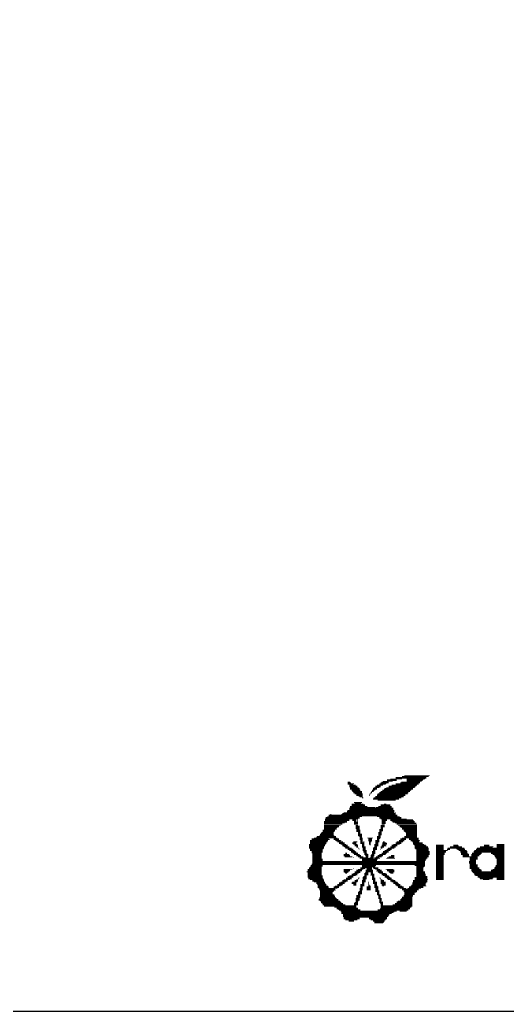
# Model space of a CAD drawing. Extents: x 24 to 162, y 5 to 143.
# Drawn here: x 92.66 to 109.46, y 4.79 to 38.97 of the extents above; entities that cross this region are included whole.
import ezdxf

# ---------------------------------------------------------------- set-up
doc = ezdxf.new("R2010")
doc.units = 0
doc.layers.add('BG_OUTLINE', color=7, linetype='CONTINUOUS')
doc.layers.add('BG_SILKSCREEN_TOP', color=7, linetype='CONTINUOUS')

msp = doc.modelspace()

# ---------------------------------------------------------------- linework, layer by layer
at = {"layer": 'BG_OUTLINE'}
msp.add_lwpolyline([(89.27973, 4.786376), (137.279634, 4.786376, 0.414205), (140.779246, 8.286242), (140.779246, 41.286176, 0.414226), (137.279634, 44.786296), (89.27973, 44.786296, 0.414268), (85.779356, 41.286176), (85.779356, 8.286242, 0.414248)], format="xyb", close=True, dxfattribs=at)
at = {"layer": 'BG_SILKSCREEN_TOP', "const_width": 0.027178}
for points in [[(103.96093, 12.687046), (104.042464, 12.687046)], [(103.96093, 12.659614), (104.069388, 12.659614)], [(105.100882, 12.659614), (105.372408, 12.659614)], [(105.12806, 12.687046), (105.372408, 12.687046)], [(105.182416, 12.71397), (105.50779, 12.71397)], [(105.318052, 12.768326), (105.64368, 12.768326)], [(105.318052, 12.741402), (105.64368, 12.741402)], [(105.42651, 12.795758), (105.833672, 12.795758)], [(105.616502, 12.849606), (106.67492, 12.849606)], [(105.616502, 12.822682), (106.67492, 12.822682)], [(105.779316, 12.659614), (106.45775, 12.659614)], [(105.806494, 12.687046), (106.45775, 12.687046)], [(105.833672, 12.877038), (106.7562, 12.877038)], [(105.914952, 12.903962), (106.783632, 12.903962)], [(105.996486, 12.795758), (106.620818, 12.795758)], [(105.996486, 12.768326), (106.566462, 12.768326)], [(105.996486, 12.741402), (106.539284, 12.741402)], [(105.996486, 12.71397), (106.512106, 12.71397)], [(103.96093, 12.63269), (104.1781, 12.63269)], [(103.96093, 12.605766), (104.150922, 12.605766)], [(104.015032, 12.578334), (104.232456, 12.578334)], [(104.015032, 12.55141), (104.286558, 12.55141)], [(104.015032, 12.523978), (104.286558, 12.523978)], [(104.042464, 12.497054), (104.340914, 12.497054)], [(104.042464, 12.469622), (104.368092, 12.469622)], [(104.042464, 12.442698), (104.368092, 12.442698)], [(104.096566, 12.41552), (104.395016, 12.41552)], [(104.096566, 12.388342), (104.395016, 12.388342)], [(104.123744, 12.361418), (104.449372, 12.361418)], [(104.150922, 12.333986), (104.449372, 12.333986)], [(104.150922, 12.307062), (104.449372, 12.307062)], [(104.748076, 12.333986), (104.802432, 12.333986)], [(104.748076, 12.307062), (104.802432, 12.307062)], [(104.775, 12.361418), (104.856534, 12.361418)], [(104.802432, 12.41552), (104.91089, 12.41552)], [(104.802432, 12.388342), (104.883712, 12.388342)], [(104.829356, 12.469622), (104.964992, 12.469622)], [(104.829356, 12.442698), (104.964992, 12.442698)], [(104.856534, 12.497054), (105.046526, 12.497054)], [(104.91089, 12.55141), (105.100882, 12.55141)], [(104.91089, 12.523978), (105.100882, 12.523978)], [(104.964992, 12.578334), (105.182416, 12.578334)], [(105.046526, 12.63269), (105.290874, 12.63269)], [(105.046526, 12.605766), (105.263696, 12.605766)], [(105.046526, 12.333986), (106.050842, 12.333986)], [(105.046526, 12.307062), (106.050842, 12.307062)], [(105.100882, 12.361418), (106.104944, 12.361418)], [(105.154984, 12.41552), (106.1593, 12.41552)], [(105.154984, 12.388342), (106.132122, 12.388342)], [(105.20934, 12.442698), (106.213656, 12.442698)], [(105.236518, 12.469622), (106.213656, 12.469622)], [(105.290874, 12.497054), (106.267758, 12.497054)], [(105.372408, 12.55141), (106.322114, 12.55141)], [(105.372408, 12.523978), (106.294936, 12.523978)], [(105.480866, 12.578334), (106.349292, 12.578334)], [(105.616502, 12.63269), (106.403648, 12.63269)], [(105.616502, 12.605766), (106.403648, 12.605766)], [(104.1781, 11.98118), (104.449372, 11.98118)], [(104.205024, 12.27963), (104.47655, 12.27963)], [(104.205024, 11.954256), (104.422448, 11.954256)], [(104.25938, 12.252706), (104.47655, 12.252706)], [(104.25938, 12.225528), (104.47655, 12.225528)], [(104.340914, 12.19835), (104.47655, 12.19835)], [(104.368092, 12.171426), (104.47655, 12.171426)], [(104.449372, 12.144248), (104.503728, 12.144248)], [(104.69372, 12.252706), (104.720898, 12.252706)], [(104.69372, 12.225528), (104.720898, 12.225528)], [(104.720898, 12.27963), (104.748076, 12.27963)], [(104.829356, 12.11707), (105.72496, 12.11707)], [(104.829356, 12.089638), (105.72496, 12.089638)], [(104.856534, 12.144248), (105.806494, 12.144248)], [(104.91089, 12.19835), (105.887774, 12.19835)], [(104.91089, 12.171426), (105.887774, 12.171426)], [(104.964992, 12.252706), (105.942384, 12.252706)], [(104.964992, 12.225528), (105.942384, 12.225528)], [(104.992424, 12.27963), (106.023664, 12.27963)], [(104.992424, 12.062968), (105.616502, 12.062968)], [(103.82504, 11.628628), (105.5624, 11.628628)], [(103.933752, 11.682984), (105.5624, 11.682984)], [(103.933752, 11.655552), (105.5624, 11.655552)], [(103.96093, 11.709908), (105.5624, 11.709908)], [(104.015032, 11.791188), (105.534968, 11.791188)], [(104.015032, 11.764264), (105.534968, 11.764264)], [(104.015032, 11.737086), (105.534968, 11.737086)], [(104.042464, 11.845544), (104.639364, 11.845544)], [(104.042464, 11.818366), (104.91089, 11.818366)], [(104.096566, 11.927078), (104.503728, 11.927078)], [(104.096566, 11.899646), (104.558084, 11.899646)], [(104.096566, 11.872976), (104.558084, 11.872976)], [(104.938068, 11.818366), (105.480866, 11.818366)], [(105.019348, 11.845544), (105.480866, 11.845544)], [(105.100882, 11.899646), (105.42651, 11.899646)], [(105.100882, 11.872976), (105.42651, 11.872976)], [(105.20934, 11.927078), (105.290874, 11.927078)], [(105.589324, 11.628628), (105.616502, 11.628628)], [(103.146606, 11.329924), (103.933752, 11.329924)], [(103.146606, 11.303), (103.933752, 11.303)], [(103.146606, 11.275568), (103.852472, 11.275568)], [(103.173784, 11.411204), (104.313736, 11.411204)], [(103.173784, 11.38428), (104.015032, 11.38428)], [(103.173784, 11.356848), (104.015032, 11.356848)], [(103.200962, 11.46556), (104.368092, 11.46556)], [(103.200962, 11.438636), (104.368092, 11.438636)], [(103.255318, 11.492992), (104.449372, 11.492992)], [(103.309674, 11.54684), (105.670858, 11.54684)], [(103.309674, 11.519916), (105.670858, 11.519916)], [(103.363776, 11.574272), (103.390954, 11.574272)], [(103.74376, 11.574272), (105.616502, 11.574272)], [(103.770938, 11.601196), (105.616502, 11.601196)], [(104.123744, 11.38428), (104.25938, 11.38428)], [(104.123744, 11.356848), (104.25938, 11.356848)], [(104.1781, 11.329924), (104.25938, 11.329924)], [(104.1781, 11.303), (104.313736, 11.303)], [(104.1781, 11.275568), (104.313736, 11.275568)], [(104.286558, 11.38428), (104.313736, 11.38428)], [(104.286558, 11.356848), (104.313736, 11.356848)], [(104.286558, 11.329924), (104.313736, 11.329924)], [(104.964992, 11.492992), (105.752392, 11.492992)], [(105.046526, 11.46556), (105.806494, 11.46556)], [(105.046526, 11.438636), (105.806494, 11.438636)], [(105.100882, 11.411204), (105.996486, 11.411204)], [(105.12806, 11.38428), (105.318052, 11.38428)], [(105.12806, 11.356848), (105.318052, 11.356848)], [(105.12806, 11.329924), (105.263696, 11.329924)], [(105.12806, 11.303), (105.263696, 11.303)], [(105.12806, 11.275568), (105.263696, 11.275568)], [(105.42651, 11.38428), (106.213656, 11.38428)], [(105.42651, 11.356848), (106.240834, 11.356848)], [(105.480866, 11.329924), (106.267758, 11.329924)], [(105.50779, 11.303), (106.267758, 11.303)], [(105.589324, 11.275568), (106.322114, 11.275568)], [(103.065326, 10.94994), (103.472488, 10.94994)], [(103.092504, 11.03122), (103.52659, 11.03122)], [(103.092504, 11.004296), (103.52659, 11.004296)], [(103.092504, 10.976864), (103.499666, 10.976864)], [(103.146606, 11.248644), (103.770938, 11.248644)], [(103.146606, 11.221212), (103.770938, 11.221212)], [(103.146606, 11.194288), (103.716582, 11.194288)], [(103.146606, 11.166856), (103.66248, 11.166856)], [(103.146606, 11.139932), (103.66248, 11.139932)], [(103.146606, 11.112754), (103.608124, 11.112754)], [(103.146606, 11.085576), (103.580946, 11.085576)], [(103.146606, 11.058652), (103.580946, 11.058652)], [(104.1781, 11.248644), (104.313736, 11.248644)], [(104.1781, 11.221212), (104.313736, 11.221212)], [(104.232456, 11.194288), (104.313736, 11.194288)], [(104.232456, 11.166856), (104.368092, 11.166856)], [(104.232456, 11.139932), (104.368092, 11.139932)], [(104.232456, 11.112754), (104.368092, 11.112754)], [(104.232456, 11.085576), (104.368092, 11.085576)], [(104.25938, 11.058652), (104.368092, 11.058652)], [(104.25938, 11.03122), (104.395016, 11.03122)], [(104.25938, 11.004296), (104.395016, 11.004296)], [(104.25938, 10.976864), (104.395016, 10.976864)], [(104.313736, 10.94994), (104.395016, 10.94994)], [(105.019348, 10.94994), (105.12806, 10.94994)], [(105.046526, 11.058652), (105.182416, 11.058652)], [(105.046526, 11.03122), (105.182416, 11.03122)], [(105.046526, 11.004296), (105.182416, 11.004296)], [(105.046526, 10.976864), (105.12806, 10.976864)], [(105.100882, 11.194288), (105.236518, 11.194288)], [(105.100882, 11.166856), (105.236518, 11.166856)], [(105.100882, 11.139932), (105.236518, 11.139932)], [(105.100882, 11.112754), (105.182416, 11.112754)], [(105.100882, 11.085576), (105.182416, 11.085576)], [(105.12806, 11.248644), (105.263696, 11.248644)], [(105.12806, 11.221212), (105.236518, 11.221212)], [(105.64368, 11.248644), (106.322114, 11.248644)], [(105.64368, 11.221212), (106.349292, 11.221212)], [(105.697782, 11.194288), (106.349292, 11.194288)], [(105.752392, 11.166856), (106.349292, 11.166856)], [(105.752392, 11.139932), (106.349292, 11.139932)], [(105.806494, 11.112754), (106.349292, 11.112754)], [(105.833672, 11.085576), (106.349292, 11.085576)], [(105.833672, 11.058652), (106.349292, 11.058652)], [(105.887774, 11.03122), (106.349292, 11.03122)], [(105.887774, 11.004296), (106.349292, 11.004296)], [(105.914952, 10.976864), (106.349292, 10.976864)], [(105.942384, 10.94994), (106.349292, 10.94994)], [(102.658164, 10.678414), (103.282496, 10.678414)], [(102.658164, 10.65149), (103.282496, 10.65149)], [(102.658164, 10.624312), (103.255318, 10.624312)], [(102.658164, 10.59688), (103.22814, 10.59688)], [(102.71252, 10.73277), (103.309674, 10.73277)], [(102.71252, 10.705592), (103.336598, 10.705592)], [(102.7938, 10.760202), (103.608124, 10.760202)], [(102.875334, 10.786872), (103.553768, 10.786872)], [(102.902512, 10.814304), (103.553768, 10.814304)], [(102.983792, 10.841482), (103.499666, 10.841482)], [(103.01097, 10.895584), (103.472488, 10.895584)], [(103.01097, 10.868406), (103.472488, 10.868406)], [(103.038148, 10.922762), (103.472488, 10.922762)], [(103.472488, 10.73277), (103.66248, 10.73277)], [(103.472488, 10.705592), (103.66248, 10.705592)], [(103.52659, 10.678414), (103.74376, 10.678414)], [(103.553768, 10.65149), (103.716582, 10.65149)], [(103.608124, 10.624312), (103.798116, 10.624312)], [(103.66248, 10.59688), (103.852472, 10.59688)], [(104.123744, 10.59688), (104.25938, 10.59688)], [(104.150922, 10.624312), (104.286558, 10.624312)], [(104.313736, 10.922762), (104.395016, 10.922762)], [(104.313736, 10.895584), (104.449372, 10.895584)], [(104.313736, 10.868406), (104.449372, 10.868406)], [(104.313736, 10.841482), (104.449372, 10.841482)], [(104.340914, 10.814304), (104.449372, 10.814304)], [(104.368092, 10.786872), (104.449372, 10.786872)], [(104.368092, 10.760202), (104.47655, 10.760202)], [(104.368092, 10.73277), (104.47655, 10.73277)], [(104.368092, 10.705592), (104.47655, 10.705592)], [(104.395016, 10.678414), (104.47655, 10.678414)], [(104.395016, 10.65149), (104.47655, 10.65149)], [(104.395016, 10.624312), (104.47655, 10.624312)], [(104.395016, 10.59688), (104.530906, 10.59688)], [(104.503728, 10.624312), (104.530906, 10.624312)], [(104.639364, 10.760202), (104.829356, 10.760202)], [(104.666542, 10.73277), (104.802432, 10.73277)], [(104.666542, 10.705592), (104.802432, 10.705592)], [(104.666542, 10.678414), (104.802432, 10.678414)], [(104.666542, 10.65149), (104.802432, 10.65149)], [(104.69372, 10.624312), (104.775, 10.624312)], [(104.69372, 10.59688), (104.748076, 10.59688)], [(104.91089, 10.678414), (105.046526, 10.678414)], [(104.91089, 10.65149), (105.046526, 10.65149)], [(104.91089, 10.624312), (105.046526, 10.624312)], [(104.91089, 10.59688), (105.019348, 10.59688)], [(104.964992, 10.814304), (105.100882, 10.814304)], [(104.964992, 10.786872), (105.100882, 10.786872)], [(104.964992, 10.760202), (105.100882, 10.760202)], [(104.964992, 10.73277), (105.073704, 10.73277)], [(104.964992, 10.705592), (105.046526, 10.705592)], [(105.019348, 10.922762), (105.12806, 10.922762)], [(105.019348, 10.895584), (105.12806, 10.895584)], [(105.019348, 10.868406), (105.12806, 10.868406)], [(105.019348, 10.841482), (105.100882, 10.841482)], [(105.154984, 10.59688), (105.290874, 10.59688)], [(105.182416, 10.624312), (105.236518, 10.624312)], [(105.616502, 10.59688), (105.806494, 10.59688)], [(105.64368, 10.624312), (105.86085, 10.624312)], [(105.72496, 10.678414), (105.914952, 10.678414)], [(105.72496, 10.65149), (105.914952, 10.65149)], [(105.779316, 10.73277), (105.969308, 10.73277)], [(105.779316, 10.705592), (105.969308, 10.705592)], [(105.833672, 10.760202), (106.403648, 10.760202)], [(105.914952, 10.814304), (106.349292, 10.814304)], [(105.914952, 10.786872), (106.349292, 10.786872)], [(105.969308, 10.922762), (106.349292, 10.922762)], [(105.969308, 10.895584), (106.349292, 10.895584)], [(105.969308, 10.868406), (106.349292, 10.868406)], [(105.969308, 10.841482), (106.349292, 10.841482)], [(106.077766, 10.73277), (106.403648, 10.73277)], [(106.077766, 10.705592), (106.403648, 10.705592)], [(106.132122, 10.678414), (106.45775, 10.678414)], [(106.132122, 10.65149), (106.430826, 10.65149)], [(106.186478, 10.624312), (106.430826, 10.624312)], [(106.213656, 10.59688), (106.539284, 10.59688)], [(102.63124, 10.542778), (103.200962, 10.542778)], [(102.63124, 10.5156), (103.173784, 10.5156)], [(102.63124, 10.488422), (103.173784, 10.488422)], [(102.63124, 10.461498), (103.146606, 10.461498)], [(102.63124, 10.43432), (103.146606, 10.43432)], [(102.63124, 10.407142), (103.146606, 10.407142)], [(102.658164, 10.57021), (103.22814, 10.57021)], [(102.658164, 10.380218), (103.119682, 10.380218)], [(102.658164, 10.352786), (103.092504, 10.352786)], [(102.658164, 10.325862), (103.092504, 10.325862)], [(102.71252, 10.29843), (103.092504, 10.29843)], [(102.71252, 10.271506), (103.092504, 10.271506)], [(102.71252, 10.244328), (103.065326, 10.244328)], [(103.66248, 10.57021), (103.852472, 10.57021)], [(103.716582, 10.542778), (103.906574, 10.542778)], [(103.770938, 10.5156), (103.96093, 10.5156)], [(103.770938, 10.488422), (103.96093, 10.488422)], [(103.82504, 10.461498), (104.015032, 10.461498)], [(103.852472, 10.43432), (104.015032, 10.43432)], [(103.87965, 10.407142), (104.096566, 10.407142)], [(103.87965, 10.244328), (103.933752, 10.244328)], [(103.96093, 10.380218), (104.150922, 10.380218)], [(103.96093, 10.352786), (104.150922, 10.352786)], [(104.015032, 10.325862), (104.205024, 10.325862)], [(104.069388, 10.29843), (104.232456, 10.29843)], [(104.069388, 10.271506), (104.25938, 10.271506)], [(104.123744, 10.57021), (104.25938, 10.57021)], [(104.123744, 10.244328), (104.313736, 10.244328)], [(104.150922, 10.542778), (104.286558, 10.542778)], [(104.205024, 10.5156), (104.313736, 10.5156)], [(104.205024, 10.488422), (104.313736, 10.488422)], [(104.25938, 10.461498), (104.313736, 10.461498)], [(104.25938, 10.43432), (104.313736, 10.43432)], [(104.313736, 10.407142), (104.340914, 10.407142)], [(104.340914, 10.380218), (104.368092, 10.380218)], [(104.395016, 10.57021), (104.530906, 10.57021)], [(104.449372, 10.542778), (104.530906, 10.542778)], [(104.449372, 10.5156), (104.530906, 10.5156)], [(104.449372, 10.488422), (104.530906, 10.488422)], [(104.449372, 10.461498), (104.585008, 10.461498)], [(104.449372, 10.43432), (104.585008, 10.43432)], [(104.47655, 10.407142), (104.585008, 10.407142)], [(104.47655, 10.380218), (104.585008, 10.380218)], [(104.47655, 10.352786), (104.585008, 10.352786)], [(104.47655, 10.325862), (104.61244, 10.325862)], [(104.503728, 10.29843), (104.61244, 10.29843)], [(104.503728, 10.271506), (104.61244, 10.271506)], [(104.530906, 10.244328), (104.61244, 10.244328)], [(104.69372, 10.57021), (104.748076, 10.57021)], [(104.69372, 10.542778), (104.748076, 10.542778)], [(104.720898, 10.5156), (104.748076, 10.5156)], [(104.802432, 10.29843), (104.91089, 10.29843)], [(104.802432, 10.271506), (104.91089, 10.271506)], [(104.802432, 10.244328), (104.91089, 10.244328)], [(104.829356, 10.407142), (104.964992, 10.407142)], [(104.829356, 10.380218), (104.964992, 10.380218)], [(104.829356, 10.352786), (104.964992, 10.352786)], [(104.829356, 10.325862), (104.91089, 10.325862)], [(104.856534, 10.43432), (104.964992, 10.43432)], [(104.883712, 10.542778), (105.019348, 10.542778)], [(104.883712, 10.5156), (105.019348, 10.5156)], [(104.883712, 10.488422), (105.019348, 10.488422)], [(104.883712, 10.461498), (104.964992, 10.461498)], [(104.91089, 10.57021), (105.019348, 10.57021)], [(105.073704, 10.352786), (105.100882, 10.352786)], [(105.100882, 10.461498), (105.20934, 10.461498)], [(105.100882, 10.43432), (105.20934, 10.43432)], [(105.100882, 10.407142), (105.154984, 10.407142)], [(105.12806, 10.5156), (105.263696, 10.5156)], [(105.12806, 10.488422), (105.290874, 10.488422)], [(105.12806, 10.244328), (105.318052, 10.244328)], [(105.154984, 10.57021), (105.318052, 10.57021)], [(105.154984, 10.542778), (105.318052, 10.542778)], [(105.182416, 10.29843), (105.372408, 10.29843)], [(105.182416, 10.271506), (105.372408, 10.271506)], [(105.236518, 10.325862), (105.42651, 10.325862)], [(105.290874, 10.352786), (105.480866, 10.352786)], [(105.318052, 10.380218), (105.480866, 10.380218)], [(105.344976, 10.407142), (105.5624, 10.407142)], [(105.42651, 10.461498), (105.616502, 10.461498)], [(105.42651, 10.43432), (105.616502, 10.43432)], [(105.480866, 10.5156), (105.670858, 10.5156)], [(105.480866, 10.488422), (105.670858, 10.488422)], [(105.534968, 10.542778), (105.752392, 10.542778)], [(105.616502, 10.57021), (105.806494, 10.57021)], [(106.213656, 10.57021), (106.539284, 10.57021)], [(106.213656, 10.542778), (106.59364, 10.542778)], [(106.240834, 10.5156), (106.647742, 10.5156)], [(106.267758, 10.488422), (106.67492, 10.488422)], [(106.267758, 10.461498), (106.729276, 10.461498)], [(106.267758, 10.43432), (106.729276, 10.43432)], [(106.267758, 10.407142), (106.7562, 10.407142)], [(106.294936, 10.380218), (106.7562, 10.380218)], [(106.322114, 10.352786), (106.7562, 10.352786)], [(106.322114, 10.325862), (106.7562, 10.325862)], [(106.322114, 10.29843), (106.783632, 10.29843)], [(106.322114, 10.271506), (106.783632, 10.271506)], [(106.322114, 10.244328), (106.783632, 10.244328)], [(107.000802, 10.5156), (107.272074, 10.5156)], [(107.000802, 10.488422), (107.272074, 10.488422)], [(107.000802, 10.461498), (107.272074, 10.461498)], [(107.000802, 10.43432), (107.272074, 10.43432)], [(107.000802, 10.407142), (107.272074, 10.407142)], [(107.000802, 10.380218), (107.272074, 10.380218)], [(107.000802, 10.352786), (107.272074, 10.352786)], [(107.000802, 10.325862), (107.40771, 10.325862)], [(107.000802, 10.29843), (107.353608, 10.29843)], [(107.000802, 10.271506), (107.353608, 10.271506)], [(107.000802, 10.244328), (107.299252, 10.244328)], [(107.380532, 10.380218), (107.489244, 10.380218)], [(107.380532, 10.352786), (107.489244, 10.352786)], [(107.40771, 10.407142), (107.977686, 10.407142)], [(107.489244, 10.461498), (107.896152, 10.461498)], [(107.489244, 10.43432), (107.896152, 10.43432)], [(107.597702, 10.5156), (107.760516, 10.5156)], [(107.597702, 10.488422), (107.787694, 10.488422)], [(107.70616, 10.380218), (108.004864, 10.380218)], [(107.733592, 10.352786), (108.004864, 10.352786)], [(107.787694, 10.325862), (108.05922, 10.325862)], [(107.84205, 10.29843), (108.086144, 10.29843)], [(107.84205, 10.271506), (108.086144, 10.271506)], [(107.869228, 10.244328), (108.086144, 10.244328)], [(108.249212, 10.244328), (108.57484, 10.244328)], [(108.303568, 10.29843), (109.361986, 10.29843)], [(108.303568, 10.271506), (109.361986, 10.271506)], [(108.330492, 10.325862), (109.361986, 10.325862)], [(108.384848, 10.380218), (109.361986, 10.380218)], [(108.384848, 10.352786), (109.361986, 10.352786)], [(108.412026, 10.407142), (109.361986, 10.407142)], [(108.520484, 10.461498), (108.982002, 10.461498)], [(108.520484, 10.43432), (108.954824, 10.43432)], [(108.65612, 10.5156), (108.846112, 10.5156)], [(108.65612, 10.488422), (108.846112, 10.488422)], [(108.900468, 10.244328), (109.361986, 10.244328)], [(109.09046, 10.542778), (109.361986, 10.542778)], [(109.09046, 10.5156), (109.361986, 10.5156)], [(109.09046, 10.488422), (109.361986, 10.488422)], [(109.09046, 10.461498), (109.361986, 10.461498)], [(109.09046, 10.43432), (109.361986, 10.43432)], [(102.739698, 10.21715), (103.065326, 10.21715)], [(102.739698, 10.190226), (103.065326, 10.190226)], [(102.739698, 10.162794), (103.065326, 10.162794)], [(102.739698, 10.13587), (103.065326, 10.13587)], [(102.739698, 10.108438), (103.065326, 10.108438)], [(102.739698, 10.081514), (103.065326, 10.081514)], [(102.739698, 10.054336), (103.065326, 10.054336)], [(102.739698, 10.027158), (103.092504, 10.027158)], [(102.739698, 9.99998), (103.092504, 9.99998)], [(102.739698, 9.973056), (103.092504, 9.973056)], [(102.739698, 9.945878), (106.620818, 9.945878)], [(102.739698, 9.918446), (106.620818, 9.918446)], [(103.82504, 10.190226), (104.015032, 10.190226)], [(103.82504, 10.162794), (104.042464, 10.162794)], [(103.82504, 10.13587), (104.042464, 10.13587)], [(103.852472, 10.108438), (104.123744, 10.108438)], [(103.87965, 10.21715), (103.933752, 10.21715)], [(104.150922, 10.21715), (104.313736, 10.21715)], [(104.150922, 10.081514), (104.1781, 10.081514)], [(104.1781, 10.190226), (104.368092, 10.190226)], [(104.25938, 10.162794), (104.422448, 10.162794)], [(104.25938, 10.13587), (104.422448, 10.13587)], [(104.313736, 10.108438), (104.503728, 10.108438)], [(104.368092, 10.081514), (104.666542, 10.081514)], [(104.368092, 10.054336), (104.856534, 10.054336)], [(104.449372, 10.027158), (104.992424, 10.027158)], [(104.449372, 9.99998), (104.964992, 9.99998)], [(104.449372, 9.973056), (104.964992, 9.973056)], [(104.530906, 10.21715), (104.639364, 10.21715)], [(104.530906, 10.190226), (104.666542, 10.190226)], [(104.558084, 10.162794), (104.666542, 10.162794)], [(104.585008, 10.13587), (104.666542, 10.13587)], [(104.585008, 10.108438), (104.666542, 10.108438)], [(104.720898, 10.081514), (104.856534, 10.081514)], [(104.748076, 10.162794), (104.883712, 10.162794)], [(104.748076, 10.13587), (104.883712, 10.13587)], [(104.748076, 10.108438), (104.856534, 10.108438)], [(104.775, 10.190226), (104.883712, 10.190226)], [(104.802432, 10.21715), (104.91089, 10.21715)], [(104.883712, 10.081514), (105.046526, 10.081514)], [(104.883712, 10.054336), (105.073704, 10.054336)], [(104.938068, 10.108438), (105.12806, 10.108438)], [(104.992424, 10.162794), (105.182416, 10.162794)], [(104.992424, 10.13587), (105.182416, 10.13587)], [(105.046526, 10.190226), (105.263696, 10.190226)], [(105.12806, 10.21715), (105.290874, 10.21715)], [(105.290874, 10.054336), (105.589324, 10.054336)], [(105.318052, 10.081514), (105.5624, 10.081514)], [(105.372408, 10.108438), (105.5624, 10.108438)], [(105.453688, 10.162794), (105.5624, 10.162794)], [(105.453688, 10.13587), (105.5624, 10.13587)], [(106.322114, 10.21715), (106.783632, 10.21715)], [(106.322114, 10.190226), (106.783632, 10.190226)], [(106.322114, 10.162794), (106.7562, 10.162794)], [(106.322114, 10.13587), (106.7562, 10.13587)], [(106.322114, 10.108438), (106.7562, 10.108438)], [(106.322114, 10.081514), (106.702098, 10.081514)], [(106.322114, 10.054336), (106.702098, 10.054336)], [(106.322114, 10.027158), (106.67492, 10.027158)], [(106.322114, 9.99998), (106.647742, 9.99998)], [(106.322114, 9.973056), (106.647742, 9.973056)], [(107.000802, 10.21715), (107.299252, 10.21715)], [(107.000802, 10.190226), (107.299252, 10.190226)], [(107.000802, 10.162794), (107.272074, 10.162794)], [(107.000802, 10.13587), (107.272074, 10.13587)], [(107.000802, 10.108438), (107.272074, 10.108438)], [(107.000802, 10.081514), (107.272074, 10.081514)], [(107.000802, 10.054336), (107.272074, 10.054336)], [(107.000802, 10.027158), (107.272074, 10.027158)], [(107.000802, 9.99998), (107.272074, 9.99998)], [(107.000802, 9.973056), (107.272074, 9.973056)], [(107.000802, 9.945878), (107.272074, 9.945878)], [(107.000802, 9.918446), (107.272074, 9.918446)], [(107.869228, 10.21715), (108.113576, 10.21715)], [(107.869228, 10.190226), (108.1405, 10.190226)], [(107.923584, 10.162794), (108.1405, 10.162794)], [(107.923584, 10.13587), (108.1405, 10.13587)], [(107.923584, 10.108438), (108.439204, 10.108438)], [(108.1405, 9.945878), (108.384848, 9.945878)], [(108.1405, 9.918446), (108.384848, 9.918446)], [(108.167678, 10.081514), (108.439204, 10.081514)], [(108.167678, 10.054336), (108.439204, 10.054336)], [(108.167678, 10.027158), (108.439204, 10.027158)], [(108.167678, 9.99998), (108.384848, 9.99998)], [(108.167678, 9.973056), (108.384848, 9.973056)], [(108.222034, 10.190226), (108.547662, 10.190226)], [(108.222034, 10.162794), (108.49356, 10.162794)], [(108.222034, 10.13587), (108.49356, 10.13587)], [(108.249212, 10.21715), (108.57484, 10.21715)], [(108.900468, 10.21715), (109.361986, 10.21715)], [(108.954824, 10.190226), (109.361986, 10.190226)], [(109.008926, 10.162794), (109.361986, 10.162794)], [(109.008926, 10.13587), (109.361986, 10.13587)], [(109.036104, 10.108438), (109.361986, 10.108438)], [(109.063536, 10.081514), (109.361986, 10.081514)], [(109.063536, 10.054336), (109.361986, 10.054336)], [(109.09046, 10.027158), (109.361986, 10.027158)], [(109.09046, 9.99998), (109.361986, 9.99998)], [(109.09046, 9.973056), (109.361986, 9.973056)], [(109.09046, 9.945878), (109.361986, 9.945878)], [(109.09046, 9.918446), (109.361986, 9.918446)], [(102.549706, 9.593072), (103.065326, 9.593072)], [(102.57663, 9.674352), (103.065326, 9.674352)], [(102.57663, 9.64692), (103.065326, 9.64692)], [(102.57663, 9.619996), (103.065326, 9.619996)], [(102.57663, 9.56564), (103.065326, 9.56564)], [(102.63124, 9.728708), (103.065326, 9.728708)], [(102.63124, 9.701784), (103.065326, 9.701784)], [(102.658164, 9.755886), (103.065326, 9.755886)], [(102.685342, 9.809988), (103.092504, 9.809988)], [(102.685342, 9.783064), (103.092504, 9.783064)], [(102.71252, 9.864344), (106.620818, 9.864344)], [(102.71252, 9.837166), (106.620818, 9.837166)], [(102.739698, 9.891776), (106.620818, 9.891776)], [(103.82504, 9.674352), (104.123744, 9.674352)], [(103.82504, 9.64692), (104.042464, 9.64692)], [(103.82504, 9.619996), (104.042464, 9.619996)], [(103.82504, 9.593072), (103.988108, 9.593072)], [(103.852472, 9.56564), (103.96093, 9.56564)], [(104.150922, 9.701784), (104.1781, 9.701784)], [(104.205024, 9.593072), (104.395016, 9.593072)], [(104.205024, 9.56564), (104.395016, 9.56564)], [(104.25938, 9.64692), (104.449372, 9.64692)], [(104.25938, 9.619996), (104.449372, 9.619996)], [(104.313736, 9.674352), (104.503728, 9.674352)], [(104.395016, 9.728708), (104.802432, 9.728708)], [(104.395016, 9.701784), (104.558084, 9.701784)], [(104.449372, 9.809988), (104.938068, 9.809988)], [(104.449372, 9.783064), (104.91089, 9.783064)], [(104.449372, 9.755886), (104.91089, 9.755886)], [(104.558084, 9.56564), (104.666542, 9.56564)], [(104.585008, 9.64692), (104.829356, 9.64692)], [(104.585008, 9.619996), (104.829356, 9.619996)], [(104.585008, 9.593072), (104.829356, 9.593072)], [(104.61244, 9.701784), (104.802432, 9.701784)], [(104.61244, 9.674352), (104.802432, 9.674352)], [(104.748076, 9.56564), (104.829356, 9.56564)], [(104.829356, 9.728708), (105.019348, 9.728708)], [(104.856534, 9.701784), (105.019348, 9.701784)], [(104.91089, 9.674352), (105.073704, 9.674352)], [(104.938068, 9.619996), (105.12806, 9.619996)], [(104.964992, 9.64692), (105.12806, 9.64692)], [(104.992424, 9.593072), (105.182416, 9.593072)], [(105.019348, 9.56564), (105.182416, 9.56564)], [(105.263696, 9.674352), (105.534968, 9.674352)], [(105.318052, 9.64692), (105.5624, 9.64692)], [(105.318052, 9.619996), (105.5624, 9.619996)], [(105.372408, 9.593072), (105.5624, 9.593072)], [(105.399332, 9.56564), (105.534968, 9.56564)], [(106.267758, 9.809988), (106.620818, 9.809988)], [(106.322114, 9.783064), (106.620818, 9.783064)], [(106.322114, 9.755886), (106.59364, 9.755886)], [(106.322114, 9.728708), (106.566462, 9.728708)], [(106.322114, 9.701784), (106.566462, 9.701784)], [(106.322114, 9.674352), (106.566462, 9.674352)], [(106.322114, 9.64692), (106.566462, 9.64692)], [(106.322114, 9.619996), (106.566462, 9.619996)], [(106.322114, 9.593072), (106.620818, 9.593072)], [(106.322114, 9.56564), (106.620818, 9.56564)], [(107.000802, 9.891776), (107.272074, 9.891776)], [(107.000802, 9.864344), (107.272074, 9.864344)], [(107.000802, 9.837166), (107.272074, 9.837166)], [(107.000802, 9.809988), (107.272074, 9.809988)], [(107.000802, 9.783064), (107.272074, 9.783064)], [(107.000802, 9.755886), (107.272074, 9.755886)], [(107.000802, 9.728708), (107.272074, 9.728708)], [(107.000802, 9.701784), (107.272074, 9.701784)], [(107.000802, 9.674352), (107.272074, 9.674352)], [(107.000802, 9.64692), (107.272074, 9.64692)], [(107.000802, 9.619996), (107.272074, 9.619996)], [(107.000802, 9.593072), (107.272074, 9.593072)], [(107.000802, 9.56564), (107.272074, 9.56564)], [(108.1405, 9.891776), (108.384848, 9.891776)], [(108.167678, 9.864344), (108.384848, 9.864344)], [(108.167678, 9.837166), (108.439204, 9.837166)], [(108.167678, 9.809988), (108.439204, 9.809988)], [(108.167678, 9.783064), (108.439204, 9.783064)], [(108.167678, 9.755886), (108.439204, 9.755886)], [(108.167678, 9.728708), (108.49356, 9.728708)], [(108.167678, 9.701784), (108.49356, 9.701784)], [(108.222034, 9.674352), (108.547662, 9.674352)], [(108.222034, 9.64692), (108.57484, 9.64692)], [(108.222034, 9.619996), (108.57484, 9.619996)], [(108.249212, 9.593072), (109.361986, 9.593072)], [(108.276136, 9.56564), (109.361986, 9.56564)], [(108.900468, 9.64692), (109.361986, 9.64692)], [(108.900468, 9.619996), (109.361986, 9.619996)], [(108.954824, 9.674352), (109.361986, 9.674352)], [(109.008926, 9.728708), (109.361986, 9.728708)], [(109.008926, 9.701784), (109.361986, 9.701784)], [(109.036104, 9.755886), (109.361986, 9.755886)], [(109.063536, 9.809988), (109.361986, 9.809988)], [(109.063536, 9.783064), (109.361986, 9.783064)], [(109.09046, 9.891776), (109.361986, 9.891776)], [(109.09046, 9.864344), (109.361986, 9.864344)], [(109.09046, 9.837166), (109.361986, 9.837166)], [(102.57663, 9.538716), (103.065326, 9.538716)], [(102.57663, 9.511792), (103.065326, 9.511792)], [(102.57663, 9.48436), (103.065326, 9.48436)], [(102.57663, 9.457436), (103.092504, 9.457436)], [(102.57663, 9.430004), (103.092504, 9.430004)], [(102.57663, 9.40308), (103.092504, 9.40308)], [(102.603808, 9.375648), (103.092504, 9.375648)], [(102.603808, 9.348724), (103.119682, 9.348724)], [(102.658164, 9.3218), (103.146606, 9.3218)], [(102.739698, 9.294368), (103.146606, 9.294368)], [(102.739698, 9.267444), (103.146606, 9.267444)], [(102.7938, 9.240012), (103.173784, 9.240012)], [(103.716582, 9.240012), (103.906574, 9.240012)], [(103.770938, 9.294368), (103.96093, 9.294368)], [(103.770938, 9.267444), (103.96093, 9.267444)], [(103.82504, 9.3218), (104.042464, 9.3218)], [(103.87965, 9.538716), (103.933752, 9.538716)], [(103.906574, 9.375648), (104.096566, 9.375648)], [(103.906574, 9.348724), (104.096566, 9.348724)], [(103.96093, 9.430004), (104.150922, 9.430004)], [(103.96093, 9.40308), (104.150922, 9.40308)], [(104.015032, 9.457436), (104.232456, 9.457436)], [(104.096566, 9.511792), (104.286558, 9.511792)], [(104.096566, 9.48436), (104.286558, 9.48436)], [(104.123744, 9.240012), (104.286558, 9.240012)], [(104.150922, 9.538716), (104.340914, 9.538716)], [(104.205024, 9.294368), (104.313736, 9.294368)], [(104.205024, 9.267444), (104.313736, 9.267444)], [(104.25938, 9.3218), (104.313736, 9.3218)], [(104.313736, 9.375648), (104.368092, 9.375648)], [(104.313736, 9.348724), (104.340914, 9.348724)], [(104.449372, 9.294368), (104.585008, 9.294368)], [(104.449372, 9.267444), (104.585008, 9.267444)], [(104.449372, 9.240012), (104.585008, 9.240012)], [(104.47655, 9.40308), (104.61244, 9.40308)], [(104.47655, 9.375648), (104.61244, 9.375648)], [(104.47655, 9.348724), (104.61244, 9.348724)], [(104.47655, 9.3218), (104.585008, 9.3218)], [(104.503728, 9.430004), (104.61244, 9.430004)], [(104.530906, 9.538716), (104.666542, 9.538716)], [(104.530906, 9.511792), (104.666542, 9.511792)], [(104.530906, 9.48436), (104.666542, 9.48436)], [(104.530906, 9.457436), (104.61244, 9.457436)], [(104.666542, 9.240012), (104.69372, 9.240012)], [(104.748076, 9.538716), (104.829356, 9.538716)], [(104.748076, 9.511792), (104.883712, 9.511792)], [(104.748076, 9.48436), (104.883712, 9.48436)], [(104.748076, 9.457436), (104.775, 9.457436)], [(104.802432, 9.457436), (104.883712, 9.457436)], [(104.802432, 9.430004), (104.883712, 9.430004)], [(104.802432, 9.40308), (104.883712, 9.40308)], [(104.802432, 9.375648), (104.91089, 9.375648)], [(104.802432, 9.348724), (104.91089, 9.348724)], [(104.802432, 9.3218), (104.91089, 9.3218)], [(104.829356, 9.294368), (104.91089, 9.294368)], [(104.829356, 9.267444), (104.91089, 9.267444)], [(104.829356, 9.240012), (104.964992, 9.240012)], [(105.046526, 9.538716), (105.263696, 9.538716)], [(105.046526, 9.375648), (105.100882, 9.375648)], [(105.073704, 9.348724), (105.100882, 9.348724)], [(105.100882, 9.3218), (105.154984, 9.3218)], [(105.100882, 9.294368), (105.20934, 9.294368)], [(105.100882, 9.267444), (105.20934, 9.267444)], [(105.100882, 9.240012), (105.263696, 9.240012)], [(105.12806, 9.511792), (105.318052, 9.511792)], [(105.12806, 9.48436), (105.318052, 9.48436)], [(105.182416, 9.457436), (105.372408, 9.457436)], [(105.236518, 9.430004), (105.399332, 9.430004)], [(105.236518, 9.40308), (105.42651, 9.40308)], [(105.290874, 9.375648), (105.480866, 9.375648)], [(105.318052, 9.348724), (105.480866, 9.348724)], [(105.344976, 9.3218), (105.534968, 9.3218)], [(105.42651, 9.538716), (105.534968, 9.538716)], [(105.42651, 9.294368), (105.589324, 9.294368)], [(105.42651, 9.267444), (105.616502, 9.267444)], [(105.480866, 9.240012), (105.670858, 9.240012)], [(106.213656, 9.294368), (106.702098, 9.294368)], [(106.213656, 9.267444), (106.702098, 9.267444)], [(106.213656, 9.240012), (106.702098, 9.240012)], [(106.267758, 9.40308), (106.702098, 9.40308)], [(106.267758, 9.375648), (106.702098, 9.375648)], [(106.267758, 9.348724), (106.702098, 9.348724)], [(106.267758, 9.3218), (106.729276, 9.3218)], [(106.322114, 9.538716), (106.620818, 9.538716)], [(106.322114, 9.511792), (106.647742, 9.511792)], [(106.322114, 9.48436), (106.647742, 9.48436)], [(106.322114, 9.457436), (106.647742, 9.457436)], [(106.322114, 9.430004), (106.702098, 9.430004)], [(107.000802, 9.538716), (107.272074, 9.538716)], [(107.000802, 9.511792), (107.272074, 9.511792)], [(107.000802, 9.48436), (107.272074, 9.48436)], [(107.000802, 9.457436), (107.272074, 9.457436)], [(107.000802, 9.430004), (107.272074, 9.430004)], [(107.000802, 9.40308), (107.272074, 9.40308)], [(107.000802, 9.375648), (107.272074, 9.375648)], [(107.000802, 9.348724), (107.272074, 9.348724)], [(107.000802, 9.3218), (107.272074, 9.3218)], [(108.303568, 9.538716), (109.361986, 9.538716)], [(108.330492, 9.511792), (109.361986, 9.511792)], [(108.330492, 9.48436), (109.361986, 9.48436)], [(108.35767, 9.457436), (109.361986, 9.457436)], [(108.439204, 9.430004), (109.361986, 9.430004)], [(108.439204, 9.40308), (109.361986, 9.40308)], [(108.49356, 9.375648), (108.982002, 9.375648)], [(108.520484, 9.348724), (108.954824, 9.348724)], [(108.628942, 9.3218), (108.846112, 9.3218)], [(109.09046, 9.375648), (109.361986, 9.375648)], [(109.09046, 9.348724), (109.361986, 9.348724)], [(109.09046, 9.3218), (109.361986, 9.3218)], [(102.875334, 9.212834), (103.173784, 9.212834)], [(102.875334, 9.185656), (103.200962, 9.185656)], [(102.902512, 9.158732), (103.22814, 9.158732)], [(102.92969, 9.131554), (103.22814, 9.131554)], [(102.92969, 9.104376), (103.282496, 9.104376)], [(102.92969, 9.077452), (103.309674, 9.077452)], [(102.92969, 9.05002), (103.309674, 9.05002)], [(102.956614, 9.022842), (103.608124, 9.022842)], [(102.983792, 8.995664), (103.52659, 8.995664)], [(102.983792, 8.968486), (103.553768, 8.968486)], [(103.01097, 8.941562), (103.499666, 8.941562)], [(103.01097, 8.914384), (103.472488, 8.914384)], [(103.01097, 8.887206), (103.445056, 8.887206)], [(103.472488, 9.077452), (103.66248, 9.077452)], [(103.472488, 9.05002), (103.66248, 9.05002)], [(103.52659, 9.104376), (103.716582, 9.104376)], [(103.608124, 9.158732), (103.798116, 9.158732)], [(103.608124, 9.131554), (103.770938, 9.131554)], [(103.66248, 9.212834), (103.852472, 9.212834)], [(103.66248, 9.185656), (103.852472, 9.185656)], [(104.096566, 9.212834), (104.25938, 9.212834)], [(104.096566, 9.185656), (104.25938, 9.185656)], [(104.150922, 9.158732), (104.25938, 9.158732)], [(104.150922, 9.131554), (104.25938, 9.131554)], [(104.313736, 8.887206), (104.449372, 8.887206)], [(104.340914, 8.914384), (104.449372, 8.914384)], [(104.368092, 9.022842), (104.47655, 9.022842)], [(104.368092, 8.995664), (104.47655, 8.995664)], [(104.368092, 8.968486), (104.47655, 8.968486)], [(104.368092, 8.941562), (104.449372, 8.941562)], [(104.395016, 9.158732), (104.530906, 9.158732)], [(104.395016, 9.131554), (104.530906, 9.131554)], [(104.395016, 9.104376), (104.530906, 9.104376)], [(104.395016, 9.077452), (104.47655, 9.077452)], [(104.395016, 9.05002), (104.47655, 9.05002)], [(104.449372, 9.212834), (104.530906, 9.212834)], [(104.449372, 9.185656), (104.530906, 9.185656)], [(104.61244, 9.077452), (104.748076, 9.077452)], [(104.61244, 9.05002), (104.748076, 9.05002)], [(104.61244, 9.022842), (104.748076, 9.022842)], [(104.61244, 8.995664), (104.748076, 8.995664)], [(104.61244, 8.968486), (104.748076, 8.968486)], [(104.666542, 9.212834), (104.69372, 9.212834)], [(104.666542, 9.185656), (104.69372, 9.185656)], [(104.666542, 9.158732), (104.69372, 9.158732)], [(104.666542, 9.131554), (104.720898, 9.131554)], [(104.666542, 9.104376), (104.748076, 9.104376)], [(104.829356, 9.212834), (104.964992, 9.212834)], [(104.829356, 9.185656), (104.964992, 9.185656)], [(104.883712, 9.158732), (104.964992, 9.158732)], [(104.883712, 9.131554), (104.964992, 9.131554)], [(104.883712, 9.104376), (104.992424, 9.104376)], [(104.883712, 9.077452), (105.019348, 9.077452)], [(104.883712, 9.05002), (105.019348, 9.05002)], [(104.91089, 9.022842), (105.019348, 9.022842)], [(104.91089, 8.995664), (105.019348, 8.995664)], [(104.91089, 8.968486), (105.019348, 8.968486)], [(104.91089, 8.941562), (105.046526, 8.941562)], [(104.91089, 8.914384), (105.046526, 8.914384)], [(104.964992, 8.887206), (105.046526, 8.887206)], [(105.100882, 9.212834), (105.263696, 9.212834)], [(105.100882, 9.185656), (105.263696, 9.185656)], [(105.12806, 9.158732), (105.263696, 9.158732)], [(105.12806, 9.131554), (105.263696, 9.131554)], [(105.154984, 9.104376), (105.20934, 9.104376)], [(105.534968, 9.212834), (105.697782, 9.212834)], [(105.534968, 9.185656), (105.72496, 9.185656)], [(105.589324, 9.158732), (105.779316, 9.158732)], [(105.616502, 9.131554), (105.779316, 9.131554)], [(105.64368, 9.104376), (105.833672, 9.104376)], [(105.697782, 9.077452), (105.887774, 9.077452)], [(105.697782, 9.05002), (105.887774, 9.05002)], [(105.752392, 9.022842), (105.969308, 9.022842)], [(105.833672, 8.995664), (106.403648, 8.995664)], [(105.833672, 8.968486), (106.403648, 8.968486)], [(105.887774, 8.941562), (106.349292, 8.941562)], [(105.887774, 8.914384), (106.349292, 8.914384)], [(105.914952, 8.887206), (106.322114, 8.887206)], [(106.023664, 9.022842), (106.484928, 9.022842)], [(106.077766, 9.077452), (106.566462, 9.077452)], [(106.077766, 9.05002), (106.566462, 9.05002)], [(106.132122, 9.104376), (106.67492, 9.104376)], [(106.1593, 9.131554), (106.647742, 9.131554)], [(106.186478, 9.212834), (106.67492, 9.212834)], [(106.186478, 9.185656), (106.647742, 9.185656)], [(106.186478, 9.158732), (106.647742, 9.158732)], [(102.956614, 8.643112), (103.635048, 8.643112)], [(102.956614, 8.61568), (103.635048, 8.61568)], [(102.983792, 8.697214), (103.553768, 8.697214)], [(102.983792, 8.67029), (103.580946, 8.67029)], [(103.01097, 8.860282), (103.445056, 8.860282)], [(103.01097, 8.833104), (103.445056, 8.833104)], [(103.01097, 8.805672), (103.499666, 8.805672)], [(103.01097, 8.778494), (103.499666, 8.778494)], [(103.01097, 8.75157), (103.52659, 8.75157)], [(103.01097, 8.724392), (103.52659, 8.724392)], [(103.01097, 8.588502), (103.689658, 8.588502)], [(103.038148, 8.561578), (103.716582, 8.561578)], [(103.038148, 8.5344), (103.74376, 8.5344)], [(104.205024, 8.5344), (104.313736, 8.5344)], [(104.232456, 8.67029), (104.368092, 8.67029)], [(104.232456, 8.643112), (104.368092, 8.643112)], [(104.232456, 8.61568), (104.368092, 8.61568)], [(104.232456, 8.588502), (104.340914, 8.588502)], [(104.232456, 8.561578), (104.313736, 8.561578)], [(104.25938, 8.778494), (104.395016, 8.778494)], [(104.25938, 8.75157), (104.395016, 8.75157)], [(104.25938, 8.724392), (104.395016, 8.724392)], [(104.25938, 8.697214), (104.395016, 8.697214)], [(104.313736, 8.860282), (104.449372, 8.860282)], [(104.313736, 8.833104), (104.449372, 8.833104)], [(104.313736, 8.805672), (104.395016, 8.805672)], [(104.964992, 8.860282), (105.046526, 8.860282)], [(104.964992, 8.833104), (105.046526, 8.833104)], [(104.964992, 8.805672), (105.100882, 8.805672)], [(104.992424, 8.778494), (105.100882, 8.778494)], [(105.019348, 8.75157), (105.100882, 8.75157)], [(105.019348, 8.724392), (105.100882, 8.724392)], [(105.019348, 8.697214), (105.100882, 8.697214)], [(105.019348, 8.67029), (105.12806, 8.67029)], [(105.046526, 8.643112), (105.12806, 8.643112)], [(105.046526, 8.61568), (105.12806, 8.61568)], [(105.046526, 8.588502), (105.12806, 8.588502)], [(105.046526, 8.561578), (105.12806, 8.561578)], [(105.046526, 8.5344), (105.182416, 8.5344)], [(105.154984, 8.561578), (105.182416, 8.561578)], [(105.64368, 8.561578), (106.186478, 8.561578)], [(105.64368, 8.5344), (106.186478, 8.5344)], [(105.697782, 8.588502), (106.186478, 8.588502)], [(105.779316, 8.643112), (106.186478, 8.643112)], [(105.779316, 8.61568), (106.186478, 8.61568)], [(105.806494, 8.67029), (106.186478, 8.67029)], [(105.833672, 8.724392), (106.186478, 8.724392)], [(105.833672, 8.697214), (106.186478, 8.697214)], [(105.887774, 8.778494), (106.213656, 8.778494)], [(105.887774, 8.75157), (106.213656, 8.75157)], [(105.914952, 8.860282), (106.267758, 8.860282)], [(105.914952, 8.833104), (106.267758, 8.833104)], [(105.914952, 8.805672), (106.267758, 8.805672)], [(103.065326, 8.507222), (103.798116, 8.507222)], [(103.092504, 8.480298), (103.798116, 8.480298)], [(103.092504, 8.45312), (103.87965, 8.45312)], [(103.146606, 8.425942), (104.25938, 8.425942)], [(103.146606, 8.39851), (104.25938, 8.39851)], [(103.499666, 8.371586), (104.25938, 8.371586)], [(103.580946, 8.344408), (104.313736, 8.344408)], [(103.580946, 8.31723), (104.313736, 8.31723)], [(103.635048, 8.290306), (104.395016, 8.290306)], [(103.66248, 8.263128), (104.395016, 8.263128)], [(103.716582, 8.23595), (105.64368, 8.23595)], [(103.74376, 8.209026), (105.5624, 8.209026)], [(104.1781, 8.507222), (104.313736, 8.507222)], [(104.1781, 8.480298), (104.313736, 8.480298)], [(104.1781, 8.45312), (104.313736, 8.45312)], [(104.992424, 8.290306), (106.050842, 8.290306)], [(104.992424, 8.263128), (106.050842, 8.263128)], [(105.073704, 8.507222), (105.182416, 8.507222)], [(105.073704, 8.31723), (106.104944, 8.31723)], [(105.100882, 8.480298), (105.182416, 8.480298)], [(105.100882, 8.45312), (105.182416, 8.45312)], [(105.100882, 8.425942), (106.186478, 8.425942)], [(105.100882, 8.39851), (106.186478, 8.39851)], [(105.100882, 8.371586), (106.1593, 8.371586)], [(105.100882, 8.344408), (106.104944, 8.344408)], [(105.50779, 8.45312), (106.186478, 8.45312)], [(105.589324, 8.507222), (106.186478, 8.507222)], [(105.589324, 8.480298), (106.186478, 8.480298)], [(105.752392, 8.23595), (105.996486, 8.23595)], [(103.74376, 8.181848), (105.534968, 8.181848)], [(103.74376, 8.154416), (105.480866, 8.154416)], [(103.798116, 8.127238), (105.399332, 8.127238)], [(103.798116, 8.10006), (105.399332, 8.10006)], [(103.798116, 8.073136), (105.372408, 8.073136)], [(103.798116, 8.045958), (105.344976, 8.045958)], [(103.82504, 8.01878), (105.318052, 8.01878)], [(103.82504, 7.991856), (104.368092, 7.991856)], [(103.82504, 7.964424), (104.368092, 7.964424)], [(103.87965, 7.937246), (104.286558, 7.937246)], [(103.988108, 7.910068), (104.1781, 7.910068)], [(103.988108, 7.883144), (104.1781, 7.883144)], [(104.69372, 7.991856), (105.318052, 7.991856)], [(104.69372, 7.964424), (105.318052, 7.964424)], [(104.748076, 7.937246), (105.263696, 7.937246)], [(104.829356, 7.910068), (105.236518, 7.910068)], [(104.829356, 7.883144), (105.236518, 7.883144)], [(104.883712, 7.855966), (105.20934, 7.855966)], [(104.883712, 7.828788), (105.182416, 7.828788)]]:
    msp.add_lwpolyline(points, dxfattribs=at)

doc.saveas('drawing.dxf')
